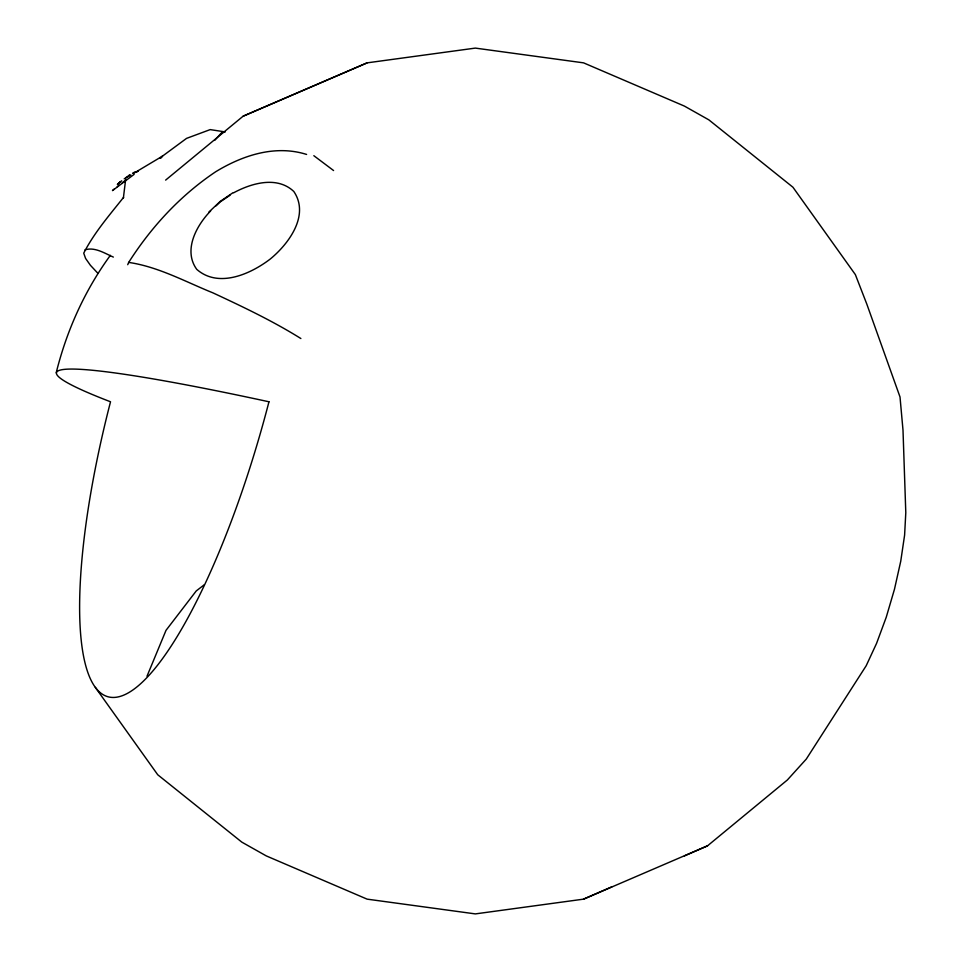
<?xml version="1.0" encoding="UTF-8"?>
<svg xmlns="http://www.w3.org/2000/svg" width="962" height="962" viewBox="0 0 962 962"><rect width="100%" height="100%" fill="white"/><g stroke="black" fill="none" stroke-linecap="round" stroke-linejoin="round"><path stroke-width="1.44" d="M123.364 198.16L125.649 179.449M56.205 372.775C66.679 330.543 84.704 290.512 110.365 255.327M123.605 197.33C109.44 215.175 94.096 232.816 83.73 253.174L85.594 258.441L90.416 265.296L97.859 273.28M147.006 676.226L166.017 630.338L196.248 590.933L204.365 584.704M127.718 264.694L128.68 262.41C151.383 226.779 180.519 195.286 215.728 171.729C242.785 155.267 275.276 144.565 306.589 154.437M214.634 140.416L221.573 132.732L225.18 131.914L210.185 129.605L186.544 138.384L162.47 156.145L133.405 173.485M137.566 171.561L138.059 171.08L136.448 172.102M208.898 212.073L220.214 201.395L233.165 192.604M210.654 210.931C196.404 225.493 182.948 250.348 196.753 269.36C218.47 288.456 250.565 274.134 270.346 258.958C288.877 243.711 309.872 215.175 293.819 191.486C277.152 175.721 251.527 183.129 233.646 192.785M215.969 205.904L220.226 201.888L229.99 195.262M117.905 184.151L120.394 181.926L118.675 183.441M117.34 184.427L120.106 182.058M114.298 189.009L112.47 190.608L134.151 174.35M165.632 180.11L243.158 116.174L367.123 62.855L475.348 48.1L583.573 62.855L684.415 106.097L708.862 119.865L792.941 187.229L855.374 274.627L866.834 304.16L900.011 396.969L903.005 430.194L905.795 512.698L904.605 535.112L900.745 561.219L894.48 589.225L886.242 617.231L876.586 643.337L866.185 665.752L806.276 759.09L787.361 779.978L707.527 845.826L684.415 855.903M120.454 181.77L121.681 180.796M117.268 186.64L119.06 185.221M122.162 182.816L124.375 181.121M124.194 178.86L124.988 178.271M125.673 177.766L129.702 174.988L129.088 175.409M125.83 178.018L130.88 175M132.588 173.208L134.993 171.933M367.123 62.855L243.158 116.174M95.322 687.373L157.744 774.771L241.823 842.135L266.27 855.903L367.123 899.145L475.348 913.9L583.573 899.145L611.88 886.808M583.573 899.145L707.527 845.826M84.945 249.867C94.781 246.729 104.581 253.283 113.348 257.082M128.68 262.41C158.369 266.751 185.389 281.746 212.951 292.869C242.893 306.806 272.835 321.031 300.878 338.528M313.828 155.688L333.573 170.539M162.47 156.145L160.377 158.273L162.47 156.145M268.963 401.779A432.9 29.004 14.5 0 0 110.522 401.779A306.108 76.527 -74.5 0 0 113.215 697.45A306.108 76.527 -74.5 0 0 268.963 401.779"/></g></svg>
